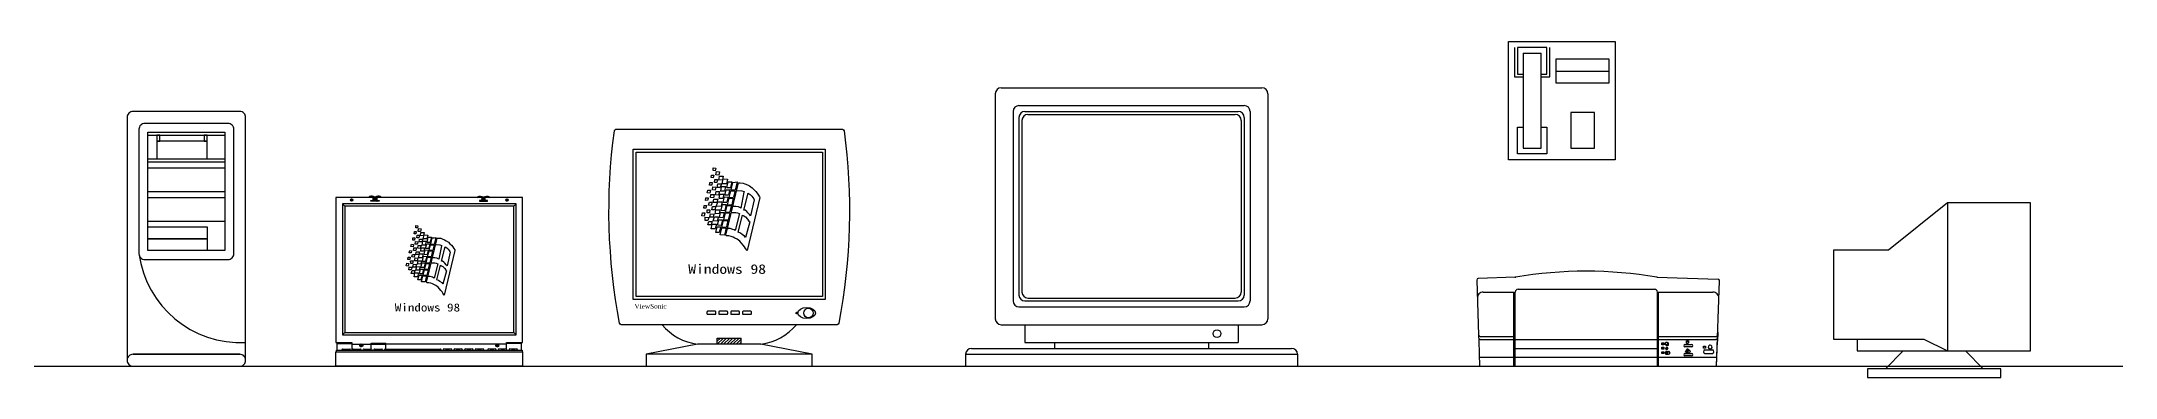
# Model space of a CAD drawing. Header units: inches. Extents: x 11.8 to 54.3, y 10.8 to 35.6.
# Drawn here: x 18.157 to 21.657, y 23.979 to 24.547 of the extents above; entities that cross this region are included whole.
import ezdxf

# ---------------------------------------------------------------- set-up
doc = ezdxf.new("R2010")
doc.units = ezdxf.units.IN
doc.header["$MEASUREMENT"] = 0
for name, color, linetype in [('02', 2, 'Continuous'), ('1', 1, 'Continuous'), ('4', 4, 'Continuous'), ('8', 8, 'Continuous')]:
    doc.layers.add(name, color=color, linetype=linetype)
doc.styles.add('STYLE1', font='SimSun.ttf')
doc.styles.add('STYLE4', font='dutcheb.ttf')
pattern_1 = [(45, (-37.110306, 26.430176), (-0.000883883476, 0.000883883476), [])]
pattern_2 = [(45, (-37.110306, 26.433176), (-0.000883883476, 0.000883883476), [])]

msp = doc.modelspace()

# ---------------------------------------------------------------- hatches: boundary and pattern name
at = {"layer": '4'}
h = msp.add_hatch(dxfattribs=at)
h.set_pattern_fill('ANSI31', color=256, scale=0.01, style=0)
h.set_pattern_definition(pattern_1)
edge = h.paths.add_edge_path()
edge.add_arc((18.6804, 24.2787), 0.002, 0, 360)
h = msp.add_hatch(dxfattribs=at)
h.set_pattern_fill('ANSI31', color=256, scale=0.01, style=0)
h.set_pattern_definition(pattern_1)
h.paths.add_polyline_path([(18.7129, 24.2782), (18.7169, 24.2782), (18.7169, 24.2817), (18.7229, 24.2817), (18.7229, 24.2782), (18.7269, 24.2782), (18.7269, 24.2767), (18.7129, 24.2767)])
h = msp.add_hatch(dxfattribs=at)
h.set_pattern_fill('ANSI31', color=256, scale=0.01, style=0)
h.set_pattern_definition(pattern_1)
h.paths.add_polyline_path([(18.9099, 24.2782), (18.9059, 24.2782), (18.9059, 24.2817), (18.8999, 24.2817), (18.8999, 24.2782), (18.8959, 24.2782), (18.8959, 24.2767), (18.9099, 24.2767)])
h = msp.add_hatch(dxfattribs=at)
h.set_pattern_fill('ANSI31', color=256, scale=0.01, style=0)
h.set_pattern_definition(pattern_1)
edge = h.paths.add_edge_path()
edge.add_arc((18.9424, 24.2787), 0.002, 0, 360)
h = msp.add_hatch(dxfattribs=at)
h.set_pattern_fill('ANSI31,_O', color=256, scale=0.03)
h.set_pattern_definition([(45, (-36.609337, 28.6180248), (-0.00265165043, 0.00265165043), [])])
h.paths.add_polyline_path([(19.3378, 24.0353), (19.3378, 24.0458), (19.2973, 24.0458), (19.2973, 24.0353)])
h = msp.add_hatch(dxfattribs=at)
h.set_pattern_fill('ANSI31', color=256, scale=0.01, style=0)
h.set_pattern_definition(pattern_2)
edge = h.paths.add_edge_path()
edge.add_arc((18.6967, 24.0332), 0.0025, 0, 360)
h = msp.add_hatch(dxfattribs=at)
h.set_pattern_fill('ANSI31', color=256, scale=0.01, style=0)
h.set_pattern_definition(pattern_2)
edge = h.paths.add_edge_path()
edge.add_arc((18.9261, 24.0332), 0.0025, 0, 360)
for points in [[(20.897, 24.0203, 0.583057), (20.8998, 24.0188, -0.254021), (20.8989, 24.0203), (20.8998, 24.022), (20.8989, 24.0239)], [(20.9313, 24.0226, 0.583057), (20.9341, 24.0211, -0.254021), (20.9333, 24.0226), (20.9341, 24.0243), (20.9332, 24.0262)]]:
    msp.add_hatch(color=256, dxfattribs=at).paths.add_polyline_path(points)
at = {"layer": '8'}
h = msp.add_hatch(color=256, dxfattribs=at)
h.paths.add_polyline_path([(20.8915, 24.0345), (20.8945, 24.0345), (20.8945, 24.0378), (20.8915, 24.0378)])
h.paths.add_polyline_path([(20.8915, 24.0304), (20.8915, 24.0272), (20.8945, 24.0272), (20.8945, 24.0304)])
h.paths.add_polyline_path([(20.8945, 24.0227), (20.8915, 24.0227), (20.8915, 24.0195), (20.8945, 24.0195)])
for points in [[(20.8986, 24.0377), (20.8986, 24.0388), (20.8976, 24.0377)], [(20.9013, 24.028), (20.8995, 24.0316), (20.8977, 24.028, 0.982611)], [(20.9018, 24.0219), (20.9008, 24.0239), (20.8989, 24.0203, 0.587102), (20.9017, 24.0188, -0.250815), (20.9009, 24.0203)], [(20.9361, 24.0242), (20.9351, 24.0262), (20.9333, 24.0226, 0.587102), (20.9361, 24.0211, -0.250815), (20.9352, 24.0226)], [(20.9344, 24.027), (20.9344, 24.0276), (20.9341, 24.0276), (20.9341, 24.027), (20.9338, 24.027), (20.9343, 24.0262), (20.9348, 24.027)], [(20.9348, 24.0405), (20.9348, 24.0411), (20.9345, 24.0411), (20.9345, 24.0405), (20.9342, 24.0405), (20.9346, 24.0398), (20.9351, 24.0405)], [(20.9353, 24.0268), (20.9353, 24.0262), (20.9356, 24.0262), (20.9356, 24.0268), (20.9359, 24.0268), (20.9355, 24.0276), (20.9349, 24.0268)]]:
    msp.add_hatch(color=256, dxfattribs=at).paths.add_polyline_path(points)

# ---------------------------------------------------------------- linework, layer by layer
at = {"layer": '02'}
for p, q in [((20.6324, 24.5466), (20.8124, 24.5466)), ((20.6324, 24.3466), (20.6324, 24.5466)), ((20.6424, 24.5366), (20.6424, 24.4866)), ((20.6974, 24.5366), (20.6474, 24.5366)), ((20.6474, 24.5366), (20.6474, 24.4916)), ((20.6974, 24.4916), (20.6974, 24.5366)), ((20.7024, 24.4866), (20.7024, 24.5366)), ((20.8124, 24.5466), (20.8124, 24.3466)), ((20.6574, 24.5266), (20.6874, 24.5266)), ((20.6574, 24.5266), (20.6574, 24.3666)), ((20.6874, 24.3666), (20.6874, 24.5266)), ((20.7124, 24.5166), (20.7124, 24.4766)), ((20.8024, 24.5166), (20.7124, 24.5166)), ((20.8024, 24.4766), (20.8024, 24.5166)), ((19.7765, 24.4683), (20.2165, 24.4683)), ((20.6424, 24.4866), (20.6574, 24.4866)), ((20.6474, 24.4916), (20.6574, 24.4916)), ((20.6874, 24.4916), (20.6974, 24.4916)), ((20.6874, 24.4866), (20.7024, 24.4866)), ((20.7124, 24.4966), (20.8024, 24.4966)), ((20.7124, 24.4766), (20.8024, 24.4766)), ((19.7665, 24.4583), (19.7665, 24.0783)), ((19.7965, 24.4283), (19.7965, 24.1083)), ((19.8065, 24.4383), (20.1865, 24.4383)), ((19.8165, 24.4283), (20.1765, 24.4283)), ((20.1965, 24.4283), (20.1965, 24.1083)), ((20.2265, 24.4583), (20.2265, 24.0783)), ((19.8065, 24.4183), (19.8065, 24.1183)), ((19.8115, 24.4133), (19.8115, 24.1233)), ((19.8215, 24.4233), (20.1715, 24.4233)), ((20.1815, 24.4133), (20.1815, 24.1233)), ((20.1865, 24.4183), (20.1865, 24.1183)), ((20.6474, 24.3566), (20.6474, 24.4016)), ((20.6474, 24.4016), (20.6574, 24.4016)), ((20.6874, 24.4016), (20.6974, 24.4016)), ((20.6974, 24.4016), (20.6974, 24.3566)), ((20.7374, 24.4266), (20.7374, 24.3666)), ((20.7774, 24.4266), (20.7374, 24.4266)), ((20.7774, 24.3666), (20.7774, 24.4266)), ((18.3366, 24.3883), (18.4666, 24.3883)), ((20.6574, 24.3666), (20.6874, 24.3666)), ((20.7374, 24.3666), (20.7774, 24.3666)), ((18.3366, 24.3483), (18.4666, 24.3483)), ((18.3366, 24.3433), (18.4666, 24.3433)), ((18.3366, 24.3333), (18.4666, 24.3333)), ((20.8124, 24.3466), (20.6324, 24.3466)), ((20.6974, 24.3566), (20.6474, 24.3566)), ((18.3366, 24.2933), (18.4666, 24.2933)), ((18.3366, 24.2833), (18.4666, 24.2833)), ((18.3366, 24.2433), (18.4666, 24.2433)), ((20.6438, 24.1484), (20.5813, 24.1463)), ((20.883, 24.1485), (20.9861, 24.145)), ((19.8215, 24.1133), (20.1715, 24.1133)), ((20.5789, 24.1437), (20.582, 24.0508)), ((20.5899, 24.1233), (20.6437, 24.1233)), ((20.6417, 23.9983), (20.6417, 24.1233)), ((20.6437, 23.9983), (20.6437, 24.1233)), ((20.6487, 24.1283), (20.8787, 24.1283)), ((20.8837, 24.1233), (20.9775, 24.1233)), ((20.8837, 23.9983), (20.8837, 24.1233)), ((20.8857, 23.9983), (20.8857, 24.1233)), ((20.9837, 23.9983), (20.9885, 24.1425)), ((19.8065, 24.0983), (20.1865, 24.0983)), ((19.8165, 24.1083), (20.1765, 24.1083)), ((19.7765, 24.0683), (20.2165, 24.0683)), ((19.8165, 24.0683), (19.8165, 24.0383)), ((20.1765, 24.0683), (20.1765, 24.0383)), ((20.5818, 24.0532), (20.5823, 24.0382)), ((20.5845, 24.0483), (20.6417, 24.0483)), ((20.5848, 24.0433), (20.6417, 24.0433)), ((20.6437, 24.0433), (20.8837, 24.0433)), ((20.8857, 24.0483), (20.983, 24.0483)), ((20.8857, 24.0433), (20.9826, 24.0433)), ((20.9856, 24.0557), (20.9851, 24.0407)), ((18.3116, 24.0183), (18.4916, 24.0183)), ((19.7165, 24.0183), (20.2765, 24.0183)), ((19.7165, 24.0183), (19.7165, 23.9983)), ((19.7265, 24.0283), (20.2665, 24.0283)), ((19.8165, 24.0383), (20.1765, 24.0383)), ((19.8665, 24.0383), (19.8665, 24.0283)), ((20.1265, 24.0383), (20.1265, 24.0283)), ((20.2765, 24.0183), (20.2765, 23.9983)), ((20.5823, 24.0408), (20.5837, 23.9983)), ((20.5832, 24.0133), (20.6417, 24.0133)), ((20.6437, 24.0283), (20.8837, 24.0283)), ((20.6437, 24.0133), (20.8837, 24.0133)), ((20.8857, 24.0133), (20.9842, 24.0133)), ((20.897, 24.0203), (20.8989, 24.0239)), ((20.8986, 24.0388), (20.8976, 24.0377)), ((20.8976, 24.0377), (20.8986, 24.0377)), ((20.8976, 24.0345), (20.8976, 24.0377)), ((20.9008, 24.0345), (20.8976, 24.0345)), ((20.8977, 24.028), (20.8995, 24.0316)), ((20.8982, 24.0339), (20.8982, 24.0345)), ((20.9015, 24.0339), (20.8982, 24.0339)), ((20.8986, 24.0388), (20.9008, 24.0388)), ((20.8986, 24.0388), (20.8986, 24.0377)), ((20.8988, 24.0332), (20.8988, 24.0339)), ((20.9021, 24.0332), (20.8988, 24.0332)), ((20.8989, 24.0203), (20.9008, 24.0239)), ((20.8989, 24.0239), (20.8998, 24.022)), ((20.8995, 24.0316), (20.9013, 24.028)), ((20.9008, 24.0388), (20.9008, 24.0345)), ((20.9008, 24.0381), (20.9015, 24.0381)), ((20.9008, 24.0239), (20.9018, 24.0219)), ((20.9009, 24.0203), (20.9028, 24.0239)), ((20.9015, 24.0381), (20.9015, 24.0339)), ((20.9015, 24.0375), (20.9021, 24.0375)), ((20.9021, 24.0375), (20.9021, 24.0332)), ((20.9028, 24.0239), (20.9045, 24.0203)), ((20.9302, 24.035), (20.9415, 24.035)), ((20.9415, 24.0307), (20.9302, 24.0307)), ((20.9302, 24.0197), (20.9415, 24.0197)), ((20.9415, 24.0155), (20.9302, 24.0155)), ((20.9313, 24.0226), (20.9332, 24.0262)), ((20.933, 24.0368), (20.933, 24.0411)), ((20.933, 24.0411), (20.9362, 24.0411)), ((20.9352, 24.0368), (20.933, 24.0368)), ((20.9332, 24.0262), (20.9341, 24.0243)), ((20.9333, 24.0226), (20.9351, 24.0262)), ((20.9338, 24.027), (20.9341, 24.027)), ((20.9338, 24.027), (20.9343, 24.0262)), ((20.9341, 24.027), (20.9341, 24.0276)), ((20.9341, 24.0276), (20.9344, 24.0276)), ((20.9342, 24.0405), (20.9346, 24.0398)), ((20.9342, 24.0405), (20.9345, 24.0405)), ((20.9343, 24.0262), (20.9348, 24.027)), ((20.9344, 24.027), (20.9344, 24.0276)), ((20.9344, 24.027), (20.9348, 24.027)), ((20.9345, 24.0405), (20.9345, 24.0411)), ((20.9346, 24.0398), (20.9351, 24.0405)), ((20.9348, 24.0405), (20.9348, 24.0411)), ((20.9348, 24.0405), (20.9351, 24.0405)), ((20.9355, 24.0276), (20.9349, 24.0268)), ((20.9353, 24.0268), (20.9349, 24.0268)), ((20.9351, 24.0262), (20.9361, 24.0242)), ((20.9352, 24.0368), (20.9352, 24.0379)), ((20.9362, 24.0379), (20.9352, 24.0379)), ((20.9352, 24.0368), (20.9362, 24.0379)), ((20.9352, 24.0226), (20.9371, 24.0262)), ((20.9353, 24.0268), (20.9353, 24.0262)), ((20.9356, 24.0262), (20.9353, 24.0262)), ((20.9359, 24.0268), (20.9355, 24.0276)), ((20.9359, 24.0268), (20.9356, 24.0268)), ((20.9356, 24.0268), (20.9356, 24.0262)), ((20.9362, 24.0411), (20.9362, 24.0379)), ((20.9371, 24.0262), (20.9389, 24.0226)), ((20.9639, 24.0259), (20.9767, 24.0259)), ((20.9767, 24.0192), (20.9639, 24.0192)), ((20.9727, 24.033), (20.9727, 24.0348)), ((20.9728, 24.033), (20.9728, 24.0348)), ((20.9728, 24.033), (20.9728, 24.0348)), ((20.9837, 23.9983), (20.9851, 24.0408)), ((21.2985, 24.024), (21.2685, 23.994)), ((21.4035, 24.024), (21.4335, 23.994)), ((18.3116, 23.9983), (18.4916, 23.9983)), ((19.7165, 23.9983), (20.2765, 23.9983)), ((20.5837, 23.9983), (20.9837, 23.9983))]:
    msp.add_line(p, q, dxfattribs=at)
for points in [[(18.3116, 23.9983), (18.4916, 23.9983, 0.414214), (18.5016, 24.0083), (18.5016, 24.4183, 0.414214), (18.4916, 24.4283), (18.3116, 24.4283, 0.414214), (18.3016, 24.4183), (18.3016, 24.0083, 0.414214)], [(18.3316, 24.1783), (18.4716, 24.1783, 0.414214), (18.4816, 24.1883), (18.4816, 24.3983, 0.414214), (18.4716, 24.4083), (18.3316, 24.4083, 0.414214), (18.3216, 24.3983), (18.3216, 24.1883, 0.414214)]]:
    msp.add_lwpolyline(points, format="xyb", close=True, dxfattribs=at)
for points in [[(18.3366, 24.3933), (18.4666, 24.3933), (18.4666, 24.1933), (18.3366, 24.1933)], [(18.3566, 24.3883), (18.3516, 24.3883), (18.3516, 24.3783), (18.3566, 24.3783)], [(18.4366, 24.3783), (18.3516, 24.3783), (18.3516, 24.3483), (18.4366, 24.3483)], [(18.4316, 24.3783), (18.4366, 24.3783), (18.4366, 24.3883), (18.4316, 24.3883)], [(21.3735, 24.024), (21.5135, 24.024), (21.5135, 24.274), (21.3735, 24.274)], [(18.4366, 24.2133), (18.3366, 24.2133), (18.3366, 24.2333), (18.4366, 24.2333)], [(18.3366, 24.2133), (18.4366, 24.2133), (18.4366, 24.1933), (18.3366, 24.1933)], [(20.8915, 24.0378), (20.8945, 24.0378), (20.8945, 24.0345), (20.8915, 24.0345)], [(20.8915, 24.0304), (20.8945, 24.0304), (20.8945, 24.0272), (20.8915, 24.0272)], [(20.8915, 24.0227), (20.8945, 24.0227), (20.8945, 24.0195), (20.8915, 24.0195)], [(20.9617, 24.0321), (20.9647, 24.0321), (20.9647, 24.0288), (20.9617, 24.0288)], [(21.2385, 23.979), (21.4635, 23.979), (21.4635, 23.994), (21.2385, 23.994)]]:
    msp.add_lwpolyline(points, close=True, dxfattribs=at)
for points in [[(21.3735, 24.274), (21.2735, 24.194), (21.1809, 24.194), (21.1809, 24.044), (21.3335, 24.044), (21.3735, 24.024)], [(21.2209, 24.044), (21.2209, 24.024), (21.3735, 24.024)]]:
    msp.add_lwpolyline(points, dxfattribs=at)
msp.add_lwpolyline([(18.5016, 24.0083), (18.5016, 24.0083, 0.414214), (18.4916, 24.0183), (18.3116, 24.0183, 0.414214), (18.3016, 24.0083), (18.3016, 24.0083)], format="xyb", dxfattribs=at)
msp.add_circle((20.1407, 24.0532), 0.00662, dxfattribs=at)
for centre, radius, start, end in [((19.7765, 24.4583), 0.01, 90, 180), ((20.2165, 24.4583), 0.01, 0, 90), ((19.8065, 24.4283), 0.01, 90, 180), ((19.8165, 24.4183), 0.01, 90, 180), ((20.1765, 24.4183), 0.01, 0, 90), ((20.1865, 24.4283), 0.01, 0, 90), ((19.8215, 24.4133), 0.01, 90, 180), ((20.1715, 24.4133), 0.01, 0, 90), ((18.4927, 24.2107), 0.1726, 187.4437, 272.9451), ((20.6429, 24.1583), 0.01, 270, 279.7273), ((20.6437, 24.1509), 0.0025, 271.9092, 279.7608), ((20.7637, 23.4533), 0.7053, 80.2865, 99.7608), ((20.8831, 24.151), 0.0025, 260.2865, 268.0908), ((20.8846, 24.1583), 0.01, 260.2727, 270), ((19.8165, 24.1183), 0.01, 180, 270), ((19.8215, 24.1233), 0.01, 180, 270), ((20.1715, 24.1233), 0.01, 270, 0), ((20.1765, 24.1183), 0.01, 270, 0), ((20.5814, 24.1438), 0.0025, 91.9092, 181.9092), ((20.5899, 24.1133), 0.01, 90, 181.9092), ((20.6487, 24.1233), 0.005, 90, 180), ((20.8787, 24.1233), 0.005, 0, 90), ((20.9775, 24.1133), 0.01, 358.0908, 90), ((20.986, 24.1425), 0.0025, 358.0908, 88.0908), ((19.7765, 24.0783), 0.01, 180, 270), ((19.8065, 24.1083), 0.01, 180, 270), ((20.1865, 24.1083), 0.01, 270, 0), ((20.2165, 24.0783), 0.01, 270, 0), ((20.5845, 24.0508), 0.0025, 181.9092, 270), ((20.5848, 24.0408), 0.0025, 90, 181.9092), ((20.9826, 24.0408), 0.0025, 358.0908, 90), ((20.983, 24.0508), 0.0025, 270, 358.0908), ((19.7265, 24.0183), 0.01, 90, 180), ((20.2665, 24.0183), 0.01, 0, 90), ((20.8988, 24.0203), 0.00182, 181.005, 301.9835), ((20.8995, 24.028), 0.00182, 181.005, 358.995), ((20.9008, 24.0203), 0.00182, 181.005, 302.6742), ((20.9027, 24.0203), 0.00182, 181.005, 358.995), ((20.9302, 24.0329), 0.00213, 90, 270), ((20.9302, 24.0176), 0.00213, 90, 270), ((20.9302, 24.0176), 0.00213, 90, 270), ((20.9332, 24.0226), 0.00182, 181.005, 301.9835), ((20.9351, 24.0226), 0.00182, 181.005, 302.6742), ((20.937, 24.0226), 0.00182, 181.005, 358.995), ((20.9415, 24.0329), 0.00213, 270, 90), ((20.9415, 24.0176), 0.00213, 270, 90), ((20.9654, 24.0226), 0.00366, 114.6584, 245.3416), ((20.9654, 24.0226), 0.00366, 114.6584, 245.3416), ((20.9728, 24.0307), 0.00319, 115.4774, 64.5226), ((20.9751, 24.0226), 0.00366, 294.6584, 65.3416)]:
    msp.add_arc(centre, radius, start, end, dxfattribs=at)
at = {"layer": '1'}
msp.add_line((12.1152, 23.9983), (32.4414, 23.9983), dxfattribs=at)
at = {"layer": '4'}
for p, q in [((19.2905, 24.3286), (19.2907, 24.3332)), ((19.2936, 24.3282), (19.2905, 24.3286)), ((19.2907, 24.3332), (19.2949, 24.3326)), ((19.2949, 24.3326), (19.2936, 24.3282)), ((19.2951, 24.3214), (19.296, 24.3269)), ((19.296, 24.3269), (19.3014, 24.3267)), ((19.3014, 24.3267), (19.3002, 24.321)), ((19.2806, 24.2908), (19.2817, 24.2954)), ((19.285, 24.2904), (19.2806, 24.2908)), ((19.2817, 24.2954), (19.2861, 24.2952)), ((19.2844, 24.304), (19.2848, 24.3084)), ((19.288, 24.304), (19.2844, 24.304)), ((19.2848, 24.3084), (19.2888, 24.3084)), ((19.2861, 24.2952), (19.285, 24.2904)), ((19.2859, 24.2832), (19.2865, 24.2883)), ((19.2865, 24.2883), (19.2922, 24.2881)), ((19.2873, 24.3166), (19.2878, 24.321)), ((19.2907, 24.3164), (19.2873, 24.3166)), ((19.2878, 24.321), (19.2915, 24.321)), ((19.2888, 24.3084), (19.288, 24.304)), ((19.2892, 24.2958), (19.2899, 24.3011)), ((19.2939, 24.2954), (19.2892, 24.2958)), ((19.2899, 24.3011), (19.2949, 24.3005)), ((19.2915, 24.321), (19.2907, 24.3164)), ((19.2922, 24.2881), (19.2909, 24.2826)), ((19.2926, 24.3082), (19.2932, 24.3137)), ((19.2968, 24.3082), (19.2926, 24.3082)), ((19.2932, 24.3137), (19.2978, 24.3137)), ((19.2949, 24.3005), (19.2939, 24.2954)), ((19.2945, 24.2874), (19.2955, 24.2933)), ((19.3002, 24.321), (19.2951, 24.3214)), ((19.2955, 24.2933), (19.3012, 24.2931)), ((19.2978, 24.3137), (19.2968, 24.3082)), ((19.297, 24.3002), (19.2983, 24.3059)), ((19.3025, 24.3002), (19.297, 24.3002)), ((19.2983, 24.3059), (19.3044, 24.3059)), ((19.3012, 24.2931), (19.2995, 24.2872)), ((19.2999, 24.3126), (19.301, 24.3191)), ((19.306, 24.313), (19.2999, 24.3126)), ((19.3004, 24.2813), (19.3016, 24.2885)), ((19.301, 24.3191), (19.3073, 24.3191)), ((19.3016, 24.2885), (19.3083, 24.2885)), ((19.3044, 24.3059), (19.3025, 24.3002)), ((19.3033, 24.2937), (19.3048, 24.3015)), ((19.3096, 24.2939), (19.3033, 24.2937)), ((19.3048, 24.3015), (19.3115, 24.3015)), ((19.3056, 24.3062), (19.3075, 24.3145)), ((19.313, 24.3064), (19.3056, 24.3062)), ((19.3073, 24.3191), (19.306, 24.313)), ((19.3083, 24.2885), (19.3065, 24.2813)), ((19.3075, 24.3145), (19.3149, 24.3139)), ((19.3115, 24.3015), (19.3096, 24.2939)), ((19.3104, 24.2876), (19.3125, 24.2963)), ((19.3119, 24.2192), (19.3332, 24.3079)), ((19.3125, 24.2963), (19.3187, 24.296)), ((19.3149, 24.3139), (19.313, 24.3064)), ((19.3134, 24.2999), (19.3157, 24.3096)), ((19.3134, 24.2999), (19.3196, 24.2998)), ((19.3157, 24.3096), (19.322, 24.3096)), ((19.3187, 24.296), (19.3166, 24.2876)), ((19.3175, 24.2833), (19.3202, 24.2945)), ((19.322, 24.3096), (19.3196, 24.2998)), ((19.3202, 24.2945), (19.3273, 24.2943)), ((19.3206, 24.2963), (19.3235, 24.3083)), ((19.3206, 24.2963), (19.3277, 24.2958)), ((19.3235, 24.3083), (19.3274, 24.3087)), ((19.3273, 24.2943), (19.3247, 24.2834)), ((19.3274, 24.3087), (19.3309, 24.3093)), ((19.3309, 24.3093), (19.3277, 24.2958)), ((19.3301, 24.2948), (19.3387, 24.2941)), ((19.3316, 24.3094), (19.3316, 24.3094)), ((19.3332, 24.3079), (19.336, 24.3079)), ((19.336, 24.3079), (19.3408, 24.3074)), ((19.3424, 24.292), (19.3371, 24.2652)), ((19.3387, 24.2941), (19.3427, 24.2932)), ((19.3408, 24.3074), (19.3438, 24.3063)), ((19.342, 24.2617), (19.3493, 24.2902)), ((19.3427, 24.2932), (19.3424, 24.292)), ((19.3438, 24.3063), (19.3484, 24.3045)), ((19.3484, 24.3045), (19.3518, 24.3026)), ((19.3493, 24.2902), (19.3528, 24.2879)), ((19.3518, 24.3026), (19.3564, 24.2994)), ((19.3564, 24.2994), (19.359, 24.2964)), ((19.359, 24.2964), (19.3627, 24.2934)), ((19.3627, 24.2934), (19.3647, 24.2904)), ((19.3647, 24.2904), (19.3672, 24.287)), ((18.6689, 24.2683), (18.6649, 24.2723)), ((18.9539, 24.2683), (18.9579, 24.2723)), ((19.2712, 24.2524), (19.2726, 24.2572)), ((19.2726, 24.2572), (19.2766, 24.257)), ((19.2747, 24.265), (19.2754, 24.2698)), ((19.2783, 24.265), (19.2747, 24.265)), ((19.2766, 24.257), (19.2752, 24.2518)), ((19.2754, 24.2698), (19.2794, 24.2696)), ((19.2773, 24.278), (19.2783, 24.2826)), ((19.2813, 24.2784), (19.2773, 24.278)), ((19.2783, 24.2826), (19.2823, 24.2824)), ((19.2794, 24.2696), (19.2783, 24.265)), ((19.2804, 24.257), (19.2802, 24.2622)), ((19.2802, 24.2622), (19.285, 24.262)), ((19.284, 24.257), (19.2804, 24.257)), ((19.2823, 24.2824), (19.2813, 24.2784)), ((19.2827, 24.2704), (19.284, 24.2753)), ((19.2871, 24.2696), (19.2827, 24.2704)), ((19.284, 24.2753), (19.2886, 24.2753)), ((19.285, 24.262), (19.284, 24.257)), ((19.2848, 24.2497), (19.2861, 24.2553)), ((19.2909, 24.2826), (19.2859, 24.2832)), ((19.2861, 24.2553), (19.2918, 24.2551)), ((19.2886, 24.2753), (19.2871, 24.2696)), ((19.2882, 24.262), (19.2892, 24.2679)), ((19.2934, 24.2622), (19.2882, 24.262)), ((19.2892, 24.2679), (19.2949, 24.2677)), ((19.2918, 24.2551), (19.2903, 24.2497)), ((19.2907, 24.2746), (19.2915, 24.2805)), ((19.2966, 24.2746), (19.2907, 24.2746)), ((19.2915, 24.2805), (19.2983, 24.2805)), ((19.2949, 24.2677), (19.2934, 24.2622)), ((19.2939, 24.2557), (19.2951, 24.2625)), ((19.3008, 24.2559), (19.2939, 24.2557)), ((19.2995, 24.2872), (19.2945, 24.2874)), ((19.2951, 24.2625), (19.302, 24.2622)), ((19.2957, 24.2681), (19.2983, 24.2759)), ((19.3037, 24.2683), (19.2957, 24.2681)), ((19.2983, 24.2805), (19.2966, 24.2746)), ((19.2983, 24.2759), (19.3054, 24.2759)), ((19.3065, 24.2813), (19.3004, 24.2813)), ((19.302, 24.2622), (19.3008, 24.2559)), ((19.301, 24.2495), (19.3031, 24.2579)), ((19.3031, 24.2579), (19.3093, 24.2579)), ((19.3054, 24.2759), (19.3037, 24.2683)), ((19.304, 24.2615), (19.3064, 24.2714)), ((19.304, 24.2615), (19.3101, 24.2613)), ((19.3064, 24.2714), (19.3126, 24.2712)), ((19.3093, 24.2579), (19.3072, 24.2496)), ((19.3073, 24.2753), (19.3095, 24.2842)), ((19.3073, 24.2753), (19.3135, 24.2752)), ((19.3083, 24.2455), (19.3111, 24.257)), ((19.3095, 24.2842), (19.3157, 24.2839)), ((19.3126, 24.2712), (19.3101, 24.2613)), ((19.3104, 24.2876), (19.3166, 24.2876)), ((19.3111, 24.257), (19.3184, 24.2568)), ((19.3114, 24.2584), (19.3142, 24.2697)), ((19.3114, 24.2584), (19.3188, 24.2586)), ((19.3157, 24.2839), (19.3135, 24.2752)), ((19.3142, 24.2697), (19.3214, 24.2695)), ((19.3144, 24.2708), (19.3172, 24.2821)), ((19.3144, 24.2708), (19.3217, 24.2706)), ((19.3184, 24.2568), (19.3157, 24.2455)), ((19.3171, 24.2821), (19.3244, 24.2819)), ((19.3175, 24.2833), (19.3247, 24.2834)), ((19.3214, 24.2695), (19.3188, 24.2586)), ((19.3212, 24.2579), (19.3252, 24.258)), ((19.3244, 24.2819), (19.3217, 24.2706)), ((19.3256, 24.2679), (19.3236, 24.268)), ((19.3252, 24.258), (19.3289, 24.2578)), ((19.3289, 24.2679), (19.3256, 24.2679)), ((19.3262, 24.2818), (19.3263, 24.2818)), ((19.3351, 24.2562), (19.3277, 24.2273)), ((19.333, 24.2675), (19.3289, 24.2679)), ((19.3289, 24.2578), (19.3316, 24.2574)), ((19.3316, 24.2574), (19.3346, 24.2562)), ((19.3325, 24.2243), (19.3401, 24.2535)), ((19.3353, 24.2663), (19.333, 24.2675)), ((19.3346, 24.2562), (19.3351, 24.2562)), ((19.3371, 24.2652), (19.3353, 24.2663)), ((19.3401, 24.2535), (19.3422, 24.2523)), ((19.3443, 24.2615), (19.342, 24.2617)), ((19.347, 24.2597), (19.3443, 24.2615)), ((19.3491, 24.2574), (19.347, 24.2597)), ((19.3691, 24.2829), (19.3477, 24.1933)), ((19.3518, 24.2544), (19.3491, 24.2574)), ((19.3535, 24.2521), (19.3518, 24.2544)), ((19.3528, 24.2879), (19.3555, 24.2854)), ((19.3597, 24.2794), (19.3535, 24.2521)), ((19.3555, 24.2854), (19.3574, 24.2829)), ((19.3574, 24.2829), (19.3592, 24.2808)), ((19.3592, 24.2808), (19.3597, 24.2794)), ((19.3672, 24.287), (19.3689, 24.284)), ((19.3689, 24.284), (19.3691, 24.2829)), ((18.786, 24.2219), (18.7863, 24.2256)), ((18.7888, 24.2217), (18.786, 24.2219)), ((18.7863, 24.2256), (18.7895, 24.2256)), ((18.7886, 24.2319), (18.7888, 24.2358)), ((18.7913, 24.2316), (18.7886, 24.2319)), ((18.7888, 24.2358), (18.7923, 24.2353)), ((18.7895, 24.2256), (18.7888, 24.2217)), ((18.7904, 24.2148), (18.7909, 24.2194)), ((18.7909, 24.2194), (18.7948, 24.2194)), ((18.7923, 24.2353), (18.7913, 24.2316)), ((18.7925, 24.2259), (18.7932, 24.2305)), ((18.7967, 24.2256), (18.7925, 24.2259)), ((18.7932, 24.2305), (18.7978, 24.2303)), ((18.7948, 24.2194), (18.7939, 24.2148)), ((18.7965, 24.2185), (18.7974, 24.224)), ((18.8017, 24.2189), (18.7965, 24.2185)), ((18.7978, 24.2303), (18.7967, 24.2256)), ((18.7974, 24.224), (18.8027, 24.224)), ((18.8013, 24.2131), (18.8029, 24.2201)), ((18.8027, 24.224), (18.8017, 24.2189)), ((18.8029, 24.2201), (18.8091, 24.2196)), ((18.8091, 24.2196), (18.8075, 24.2133)), ((19.2752, 24.2518), (19.2712, 24.2524)), ((19.2768, 24.2442), (19.2771, 24.2497)), ((19.2815, 24.244), (19.2768, 24.2442)), ((19.2771, 24.2497), (19.2829, 24.2494)), ((19.2813, 24.2368), (19.2829, 24.2427)), ((19.2873, 24.2371), (19.2813, 24.2368)), ((19.2829, 24.2494), (19.2815, 24.244)), ((19.2829, 24.2427), (19.2888, 24.2425)), ((19.2903, 24.2497), (19.2848, 24.2497)), ((19.2871, 24.2301), (19.2888, 24.2381)), ((19.2941, 24.2301), (19.2871, 24.2301)), ((19.2888, 24.2425), (19.2873, 24.2371)), ((19.2888, 24.2381), (19.2962, 24.2379)), ((19.2907, 24.2434), (19.2926, 24.2507)), ((19.2974, 24.2431), (19.2907, 24.2434)), ((19.2926, 24.2507), (19.2993, 24.2503)), ((19.2962, 24.2379), (19.2941, 24.2301)), ((19.2947, 24.2237), (19.2972, 24.2337)), ((19.3008, 24.2237), (19.2947, 24.2237)), ((19.2972, 24.2337), (19.3032, 24.2335)), ((19.2993, 24.2503), (19.2974, 24.2431)), ((19.2979, 24.2367), (19.3, 24.2453)), ((19.2979, 24.2367), (19.304, 24.2366)), ((19.3, 24.2453), (19.3062, 24.2453)), ((19.3032, 24.2335), (19.3008, 24.2237)), ((19.301, 24.2495), (19.3072, 24.2496)), ((19.3021, 24.22), (19.305, 24.232)), ((19.3095, 24.2197), (19.3021, 24.22)), ((19.3062, 24.2453), (19.304, 24.2366)), ((19.305, 24.232), (19.3124, 24.2318)), ((19.3053, 24.2332), (19.308, 24.2442)), ((19.3053, 24.2332), (19.3128, 24.2335)), ((19.308, 24.2442), (19.3153, 24.2442)), ((19.3083, 24.2455), (19.3157, 24.2455)), ((19.3124, 24.2318), (19.3095, 24.2196)), ((19.3125, 24.2181), (19.3119, 24.2192)), ((19.3169, 24.2181), (19.3125, 24.2181)), ((19.3153, 24.2442), (19.3128, 24.2335)), ((19.3146, 24.2307), (19.3153, 24.2307)), ((19.3148, 24.2307), (19.3157, 24.2307)), ((19.3192, 24.2305), (19.3148, 24.2307)), ((19.3206, 24.2172), (19.3169, 24.2181)), ((19.3238, 24.2293), (19.3192, 24.2305)), ((19.3259, 24.2282), (19.3238, 24.2293)), ((19.3277, 24.2273), (19.3259, 24.2282)), ((19.3364, 24.2229), (19.3325, 24.2243)), ((19.3392, 24.2208), (19.3364, 24.2229)), ((19.3433, 24.2176), (19.3392, 24.2208)), ((19.3422, 24.2523), (19.3452, 24.2505)), ((19.3521, 24.2422), (19.345, 24.2153)), ((19.3452, 24.2505), (19.3486, 24.2466)), ((19.3486, 24.2466), (19.3507, 24.2433)), ((19.3507, 24.2433), (19.3521, 24.2422)), ((18.7775, 24.1894), (18.7784, 24.1933)), ((18.7808, 24.1898), (18.7775, 24.1894)), ((18.7784, 24.1933), (18.7817, 24.1931)), ((18.7803, 24.2002), (18.7812, 24.2041)), ((18.784, 24.1998), (18.7803, 24.2002)), ((18.7817, 24.1931), (18.7808, 24.1898)), ((18.7812, 24.2041), (18.7849, 24.2039)), ((18.7821, 24.1831), (18.7831, 24.1871)), ((18.7858, 24.1824), (18.7821, 24.1831)), ((18.7831, 24.1871), (18.787, 24.1871)), ((18.7835, 24.2113), (18.7838, 24.215)), ((18.7865, 24.2113), (18.7835, 24.2113)), ((18.7838, 24.215), (18.7872, 24.215)), ((18.7849, 24.2039), (18.784, 24.1998)), ((18.7847, 24.1938), (18.7853, 24.1981)), ((18.789, 24.1933), (18.7847, 24.1938)), ((18.7853, 24.1981), (18.79, 24.1979)), ((18.787, 24.1871), (18.7858, 24.1824)), ((18.7872, 24.215), (18.7865, 24.2113)), ((18.7875, 24.2044), (18.7881, 24.2088)), ((18.7914, 24.2041), (18.7875, 24.2044)), ((18.7881, 24.2088), (18.7923, 24.2083)), ((18.7888, 24.1866), (18.7895, 24.1915)), ((18.7937, 24.1866), (18.7888, 24.1866)), ((18.79, 24.1979), (18.789, 24.1933)), ((18.7895, 24.1915), (18.7951, 24.1915)), ((18.7939, 24.2148), (18.7904, 24.2148)), ((18.7923, 24.2083), (18.7914, 24.2041)), ((18.792, 24.1974), (18.7928, 24.2023)), ((18.7962, 24.1972), (18.792, 24.1974)), ((18.7928, 24.2023), (18.7976, 24.2021)), ((18.793, 24.1811), (18.7951, 24.1877)), ((18.7951, 24.1915), (18.7937, 24.1866)), ((18.7941, 24.2081), (18.7951, 24.2129)), ((18.7987, 24.2081), (18.7941, 24.2081)), ((18.7951, 24.2129), (18.8003, 24.2129)), ((18.7951, 24.1877), (18.8011, 24.1877)), ((18.7976, 24.2021), (18.7962, 24.1972)), ((18.7969, 24.1922), (18.798, 24.1982)), ((18.802, 24.1922), (18.7969, 24.1922)), ((18.798, 24.1982), (18.8036, 24.1982)), ((18.8003, 24.2129), (18.7987, 24.2081)), ((18.7994, 24.2026), (18.8006, 24.2092)), ((18.8047, 24.2028), (18.7994, 24.2026)), ((18.8011, 24.1877), (18.7997, 24.1813)), ((18.7999, 24.1756), (18.8019, 24.1838)), ((18.8006, 24.2092), (18.8062, 24.2092)), ((18.8075, 24.2133), (18.8013, 24.2131)), ((18.8019, 24.1838), (18.8071, 24.1837)), ((18.8036, 24.1982), (18.802, 24.1922)), ((18.8028, 24.1872), (18.8046, 24.1946)), ((18.8028, 24.1872), (18.808, 24.1871)), ((18.8046, 24.1946), (18.8098, 24.1944)), ((18.8062, 24.2092), (18.8047, 24.2028)), ((18.8071, 24.1837), (18.8051, 24.1754)), ((18.8053, 24.1975), (18.8071, 24.2048)), ((18.8053, 24.1975), (18.8105, 24.1975)), ((18.8065, 24.1401), (18.8245, 24.2145)), ((18.8071, 24.2048), (18.8123, 24.2046)), ((18.8078, 24.2078), (18.8098, 24.216)), ((18.8078, 24.2078), (18.8131, 24.2077)), ((18.8098, 24.1944), (18.808, 24.1871)), ((18.8087, 24.1834), (18.811, 24.1928)), ((18.8087, 24.1834), (18.8148, 24.1832)), ((18.8098, 24.216), (18.8151, 24.216)), ((18.8123, 24.2046), (18.8105, 24.1975)), ((18.8109, 24.1928), (18.8171, 24.1927)), ((18.8113, 24.1939), (18.8135, 24.2033)), ((18.8113, 24.1939), (18.8174, 24.194)), ((18.8151, 24.216), (18.8131, 24.2077)), ((18.8135, 24.2033), (18.8196, 24.2031)), ((18.8139, 24.2048), (18.8163, 24.2148)), ((18.8139, 24.2048), (18.8199, 24.2044)), ((18.8171, 24.1927), (18.8148, 24.1832)), ((18.8163, 24.2148), (18.8196, 24.2152)), ((18.8196, 24.2031), (18.8174, 24.194)), ((18.8186, 24.1927), (18.8187, 24.1927)), ((18.8196, 24.2152), (18.8226, 24.2157)), ((18.8226, 24.2157), (18.8199, 24.2044)), ((18.8219, 24.2036), (18.8291, 24.203)), ((18.8231, 24.2158), (18.8231, 24.2158)), ((18.8245, 24.2145), (18.8268, 24.2145)), ((18.8268, 24.2145), (18.8309, 24.2142)), ((18.8322, 24.2012), (18.8278, 24.1787)), ((18.8291, 24.203), (18.8324, 24.2022)), ((18.8309, 24.2142), (18.8334, 24.2132)), ((18.8318, 24.1758), (18.838, 24.1997)), ((18.8324, 24.2022), (18.8322, 24.2012)), ((18.8334, 24.2132), (18.8372, 24.2117)), ((18.8546, 24.1935), (18.8367, 24.1183)), ((18.8372, 24.2117), (18.8401, 24.2101)), ((18.838, 24.1997), (18.8409, 24.1978)), ((18.8401, 24.2101), (18.844, 24.2074)), ((18.8409, 24.1978), (18.8432, 24.1956)), ((18.8467, 24.1906), (18.8415, 24.1677)), ((18.8432, 24.1956), (18.8448, 24.1935)), ((18.844, 24.2074), (18.8461, 24.2049)), ((18.8448, 24.1935), (18.8463, 24.1918)), ((18.8461, 24.2049), (18.8492, 24.2024)), ((18.8463, 24.1918), (18.8467, 24.1906)), ((18.8492, 24.2024), (18.851, 24.1999)), ((18.851, 24.1999), (18.8531, 24.197)), ((18.8531, 24.197), (18.8544, 24.1945)), ((18.8544, 24.1945), (18.8546, 24.1935)), ((19.3243, 24.216), (19.3206, 24.2172)), ((19.327, 24.2146), (19.3243, 24.216)), ((19.3307, 24.2128), (19.327, 24.2146)), ((19.3355, 24.2093), (19.3307, 24.2128)), ((19.3385, 24.2061), (19.3355, 24.2093)), ((19.341, 24.2027), (19.3385, 24.2061)), ((19.3433, 24.1999), (19.341, 24.2027)), ((19.345, 24.2153), (19.3433, 24.2176)), ((19.345, 24.1969), (19.3433, 24.1999)), ((19.3477, 24.1933), (19.345, 24.1969)), ((18.7724, 24.1679), (18.7736, 24.172)), ((18.7757, 24.1674), (18.7724, 24.1679)), ((18.7736, 24.172), (18.777, 24.1718)), ((18.7754, 24.1785), (18.7759, 24.1825)), ((18.7784, 24.1785), (18.7754, 24.1785)), ((18.777, 24.1718), (18.7757, 24.1674)), ((18.7759, 24.1825), (18.7793, 24.1824)), ((18.7771, 24.161), (18.7773, 24.1656)), ((18.781, 24.1609), (18.7771, 24.161)), ((18.7773, 24.1656), (18.7823, 24.1654)), ((18.7793, 24.1824), (18.7784, 24.1785)), ((18.7801, 24.1718), (18.78, 24.1762)), ((18.78, 24.1762), (18.784, 24.176)), ((18.7831, 24.1718), (18.7801, 24.1718)), ((18.7808, 24.1549), (18.7823, 24.1598)), ((18.786, 24.155), (18.7808, 24.1549)), ((18.7823, 24.1654), (18.781, 24.1609)), ((18.7823, 24.1598), (18.7872, 24.1596)), ((18.784, 24.176), (18.7831, 24.1718)), ((18.7838, 24.1656), (18.7849, 24.1704)), ((18.7884, 24.1656), (18.7838, 24.1656)), ((18.7849, 24.1704), (18.7897, 24.1702)), ((18.7858, 24.1492), (18.7872, 24.1559)), ((18.7916, 24.1492), (18.7858, 24.1492)), ((18.7872, 24.1596), (18.786, 24.155)), ((18.7867, 24.176), (18.7875, 24.181)), ((18.7911, 24.1762), (18.7867, 24.176)), ((18.7872, 24.1559), (18.7934, 24.1557)), ((18.7875, 24.181), (18.7923, 24.1808)), ((18.7897, 24.1702), (18.7884, 24.1656)), ((18.7888, 24.1603), (18.7904, 24.1665)), ((18.7944, 24.1602), (18.7888, 24.1603)), ((18.7904, 24.1665), (18.796, 24.1662)), ((18.7923, 24.1808), (18.7911, 24.1762)), ((18.7914, 24.1707), (18.7925, 24.1764)), ((18.7973, 24.1709), (18.7914, 24.1707)), ((18.7934, 24.1557), (18.7916, 24.1492)), ((18.7922, 24.1438), (18.7942, 24.1522)), ((18.7925, 24.1764), (18.7983, 24.1762)), ((18.7997, 24.1813), (18.793, 24.1811)), ((18.7942, 24.1522), (18.7993, 24.152)), ((18.796, 24.1662), (18.7944, 24.1602)), ((18.7948, 24.1548), (18.7966, 24.1619)), ((18.7948, 24.1548), (18.8, 24.1547)), ((18.7966, 24.1619), (18.8018, 24.1619)), ((18.7983, 24.1762), (18.7973, 24.1709)), ((18.7993, 24.152), (18.7973, 24.1438)), ((18.7974, 24.1655), (18.7992, 24.1726)), ((18.7974, 24.1655), (18.8027, 24.1656)), ((18.7984, 24.1407), (18.8008, 24.1508)), ((18.7992, 24.1726), (18.8044, 24.1726)), ((18.7999, 24.1756), (18.8051, 24.1754)), ((18.8018, 24.1619), (18.8, 24.1547)), ((18.8008, 24.1508), (18.807, 24.1506)), ((18.8011, 24.1518), (18.8033, 24.161)), ((18.8011, 24.1518), (18.8073, 24.1521)), ((18.8044, 24.1726), (18.8027, 24.1656)), ((18.8033, 24.161), (18.8095, 24.161)), ((18.8036, 24.1622), (18.8059, 24.1718)), ((18.8036, 24.1622), (18.8097, 24.1622)), ((18.807, 24.1506), (18.8045, 24.1404)), ((18.8059, 24.1718), (18.812, 24.1717)), ((18.8062, 24.173), (18.8085, 24.1824)), ((18.8062, 24.173), (18.8124, 24.1731)), ((18.8095, 24.161), (18.8073, 24.1521)), ((18.8085, 24.1824), (18.8146, 24.1823)), ((18.8089, 24.1497), (18.8094, 24.1497)), ((18.8127, 24.1495), (18.8091, 24.1497)), ((18.8091, 24.1497), (18.8098, 24.1497)), ((18.812, 24.1717), (18.8097, 24.1622)), ((18.8146, 24.1823), (18.8124, 24.1731)), ((18.8166, 24.1486), (18.8127, 24.1495)), ((18.8144, 24.1726), (18.8177, 24.1727)), ((18.8181, 24.181), (18.8164, 24.1811)), ((18.8183, 24.1476), (18.8166, 24.1486)), ((18.8177, 24.1727), (18.8208, 24.1725)), ((18.8208, 24.181), (18.8181, 24.181)), ((18.826, 24.1711), (18.8199, 24.1468)), ((18.8243, 24.1806), (18.8208, 24.181)), ((18.8208, 24.1725), (18.8232, 24.1721)), ((18.8232, 24.1721), (18.8257, 24.1711)), ((18.8239, 24.1443), (18.8303, 24.1688)), ((18.8262, 24.1796), (18.8243, 24.1806)), ((18.8257, 24.1711), (18.826, 24.1711)), ((18.8278, 24.1787), (18.8262, 24.1796)), ((18.8303, 24.1688), (18.832, 24.1678)), ((18.8338, 24.1756), (18.8318, 24.1758)), ((18.832, 24.1678), (18.8345, 24.1663)), ((18.8361, 24.174), (18.8338, 24.1756)), ((18.8403, 24.1594), (18.8343, 24.1368)), ((18.8345, 24.1663), (18.8374, 24.163)), ((18.8378, 24.1721), (18.8361, 24.174)), ((18.8374, 24.163), (18.8392, 24.1603)), ((18.8401, 24.1696), (18.8378, 24.1721)), ((18.8392, 24.1603), (18.8403, 24.1594)), ((18.8415, 24.1677), (18.8401, 24.1696)), ((18.7973, 24.1438), (18.7922, 24.1438)), ((18.8045, 24.1404), (18.7984, 24.1407)), ((18.8071, 24.1391), (18.8065, 24.1401)), ((18.8108, 24.1391), (18.8071, 24.1391)), ((18.8139, 24.1383), (18.8108, 24.1391)), ((18.817, 24.1374), (18.8139, 24.1383)), ((18.8193, 24.1362), (18.817, 24.1374)), ((18.8199, 24.1468), (18.8183, 24.1476)), ((18.8224, 24.1347), (18.8193, 24.1362)), ((18.8264, 24.1318), (18.8224, 24.1347)), ((18.8272, 24.1431), (18.8239, 24.1443)), ((18.8289, 24.1291), (18.8264, 24.1318)), ((18.8295, 24.1414), (18.8272, 24.1431)), ((18.8311, 24.1262), (18.8289, 24.1291)), ((18.833, 24.1387), (18.8295, 24.1414)), ((18.833, 24.1239), (18.8311, 24.1262)), ((18.8343, 24.1368), (18.833, 24.1387)), ((18.8343, 24.1213), (18.833, 24.1239)), ((18.8367, 24.1183), (18.8343, 24.1213)), ((18.6689, 24.0553), (18.6649, 24.0513)), ((18.9539, 24.0553), (18.9579, 24.0513)), ((19.2973, 24.0458), (19.3378, 24.0458)), ((19.2973, 24.0353), (19.2973, 24.0458)), ((19.3378, 24.0353), (19.3378, 24.0458)), ((18.6549, 24.0223), (18.9679, 24.0223)), ((18.6559, 24.0363), (18.6809, 24.0363)), ((18.6559, 24.0253), (18.6559, 24.0363)), ((18.6809, 24.0353), (18.7131, 24.0353)), ((18.7131, 24.0373), (18.7381, 24.0373)), ((18.7131, 24.0273), (18.7131, 24.0373)), ((18.7131, 24.0353), (18.7381, 24.0353)), ((18.7381, 24.0273), (18.7381, 24.0373)), ((18.9419, 24.0353), (18.7381, 24.0353)), ((18.9669, 24.0363), (18.9419, 24.0363)), ((18.9669, 24.0253), (18.9669, 24.0363)), ((19.4575, 24.0186), (19.1775, 24.0186)), ((19.371, 24.0353), (19.2641, 24.0353))]:
    msp.add_line(p, q, dxfattribs=at)
for points in [[(19.1354, 24.0683, -0.362318), (19.1326, 24.0707, -0.080728), (19.1237, 24.3959, -0.377356), (19.1265, 24.3983), (19.5085, 24.3983, -0.377356), (19.5113, 24.3959, -0.080728), (19.5025, 24.0707, -0.362318), (19.4997, 24.0683)], [(19.281, 24.0859), (19.294, 24.0859, 0.414214), (19.295, 24.0869), (19.295, 24.0899, 0.414214), (19.294, 24.0909), (19.281, 24.0909, 0.414214), (19.28, 24.0899), (19.28, 24.0869, 0.414214)], [(19.301, 24.0859), (19.314, 24.0859, 0.414214), (19.315, 24.0869), (19.315, 24.0899, 0.414214), (19.314, 24.0909), (19.301, 24.0909, 0.414214), (19.3, 24.0899), (19.3, 24.0869, 0.414214)], [(19.321, 24.0859), (19.334, 24.0859, 0.414214), (19.335, 24.0869), (19.335, 24.0899, 0.414214), (19.334, 24.0909), (19.321, 24.0909, 0.414214), (19.32, 24.0899), (19.32, 24.0869, 0.414214)], [(19.341, 24.0859), (19.354, 24.0859, 0.414214), (19.355, 24.0869), (19.355, 24.0899, 0.414214), (19.354, 24.0909), (19.341, 24.0909, 0.414214), (19.34, 24.0899), (19.34, 24.0869, 0.414214)]]:
    msp.add_lwpolyline(points, format="xyb", close=True, dxfattribs=at)
for points in [[(19.1554, 24.3649), (19.4797, 24.3649), (19.4797, 24.1109), (19.1554, 24.1109)], [(19.1604, 24.3599), (19.4747, 24.3599), (19.4747, 24.1159), (19.1604, 24.1159)], [(18.9579, 24.0513), (18.9579, 24.2723), (18.6649, 24.2723), (18.6649, 24.0513)], [(18.9539, 24.0553), (18.9539, 24.2683), (18.6689, 24.2683), (18.6689, 24.0553)], [(18.7129, 24.2782), (18.7169, 24.2782), (18.7169, 24.2817), (18.7229, 24.2817), (18.7229, 24.2782), (18.7269, 24.2782), (18.7269, 24.2767), (18.7129, 24.2767)], [(18.9099, 24.2782), (18.9059, 24.2782), (18.9059, 24.2817), (18.8999, 24.2817), (18.8999, 24.2782), (18.8959, 24.2782), (18.8959, 24.2767), (18.9099, 24.2767)], [(18.6539, 24.0223), (18.6549, 24.0223), (18.6549, 24.0253), (18.9679, 24.0253), (18.9679, 24.0223), (18.9689, 24.0223), (18.9689, 23.9983), (18.6539, 23.9983)]]:
    msp.add_lwpolyline(points, close=True, dxfattribs=at)
msp.add_lwpolyline([(18.9419, 24.027), (18.9419, 24.0383), (18.9689, 24.0383), (18.9689, 24.2833), (18.6539, 24.2833), (18.6539, 24.0383), (18.6809, 24.0383), (18.6809, 24.0253)], dxfattribs=at)
for points in [[(18.7309, 24.2833, 0.347125), (18.7226, 24.2845, -0.223923), (18.7171, 24.2845, 0.347125), (18.7089, 24.2833)], [(18.8919, 24.2833, -0.347125), (18.9002, 24.2845, 0.223923), (18.9056, 24.2845, -0.347125), (18.9139, 24.2833)], [(19.2042, 24.0683, 0.186126), (19.2641, 24.0353), (19.1775, 24.0186), (19.1775, 23.9983), (19.4575, 23.9983), (19.4575, 24.0186), (19.371, 24.0353, 0.186126), (19.4309, 24.0683)], [(18.6638, 24.0253), (18.6643, 24.0268, -0.274916), (18.6649, 24.0273, 0.034235), (18.6773, 24.0273, -0.274916), (18.6779, 24.0268), (18.6784, 24.0253)], [(18.6818, 24.0253), (18.6823, 24.0268, -0.274916), (18.6829, 24.0273, 0.034235), (18.6953, 24.0273, -0.274916), (18.6959, 24.0268), (18.6964, 24.0253)], [(18.6998, 24.0253), (18.7003, 24.0268, -0.274916), (18.7009, 24.0273, 0.034235), (18.7133, 24.0273, -0.274916), (18.7139, 24.0268), (18.7144, 24.0253)], [(18.7178, 24.0253), (18.7183, 24.0268, -0.274916), (18.7189, 24.0273, 0.034235), (18.7313, 24.0273, -0.274916), (18.7319, 24.0268), (18.7324, 24.0253)], [(18.7358, 24.0253), (18.7363, 24.0268, -0.274916), (18.7369, 24.0273, 0.004563), (18.8304, 24.0273, -0.274916), (18.8309, 24.0268), (18.8314, 24.0253)], [(18.8494, 24.0253), (18.8489, 24.0268, 0.274916), (18.8484, 24.0273, -0.034235), (18.8359, 24.0273, 0.274916), (18.8354, 24.0268), (18.8349, 24.0253)], [(18.8674, 24.0253), (18.8669, 24.0268, 0.274916), (18.8664, 24.0273, -0.034235), (18.8539, 24.0273, 0.274916), (18.8534, 24.0268), (18.8529, 24.0253)], [(18.8854, 24.0253), (18.8849, 24.0268, 0.274916), (18.8844, 24.0273, -0.034235), (18.8719, 24.0273, 0.274916), (18.8714, 24.0268), (18.8709, 24.0253)], [(18.9034, 24.0253), (18.9029, 24.0268, 0.274916), (18.9024, 24.0273, -0.034235), (18.8899, 24.0273, 0.274916), (18.8894, 24.0268), (18.8889, 24.0253)], [(18.9245, 24.0253), (18.924, 24.0268, 0.274916), (18.9235, 24.0273, -0.034235), (18.911, 24.0273, 0.274916), (18.9105, 24.0268), (18.91, 24.0253)], [(18.9425, 24.0253), (18.942, 24.0268, 0.274916), (18.9415, 24.0273, -0.034235), (18.929, 24.0273, 0.274916), (18.9285, 24.0268), (18.928, 24.0253)], [(18.9605, 24.0253), (18.96, 24.0268, 0.274916), (18.9595, 24.0273, -0.034235), (18.947, 24.0273, 0.274916), (18.9465, 24.0268), (18.946, 24.0253)]]:
    msp.add_lwpolyline(points, format="xyb", dxfattribs=at)
for centre, radius in [((18.6804, 24.2787), 0.002), ((18.9424, 24.2787), 0.002), ((19.4313, 24.088), 0.0015), ((19.4512, 24.088), 0.008), ((18.6967, 24.0332), 0.0025), ((18.9261, 24.0332), 0.0025)]:
    msp.add_circle(centre, radius, dxfattribs=at)
msp.add_ellipse((19.4483, 24.088), major_axis=(-0.015, 0), ratio=0.632816, dxfattribs=at)

# ---------------------------------------------------------------- texts
at = {"layer": '4', "style": 'STYLE1', "width": 1.2}
for height, p in [(0.01608, (19.2484, 24.1542)), (0.0135, (18.7532, 24.0906))]:
    msp.add_text('Windows 98', height=height, dxfattribs=at).set_placement(p)
at = {"layer": '4', "style": 'STYLE4'}
msp.add_text('ViewSonic', height=0.008, dxfattribs=at).set_placement((19.1576, 24.0954))

doc.saveas('drawing.dxf')
